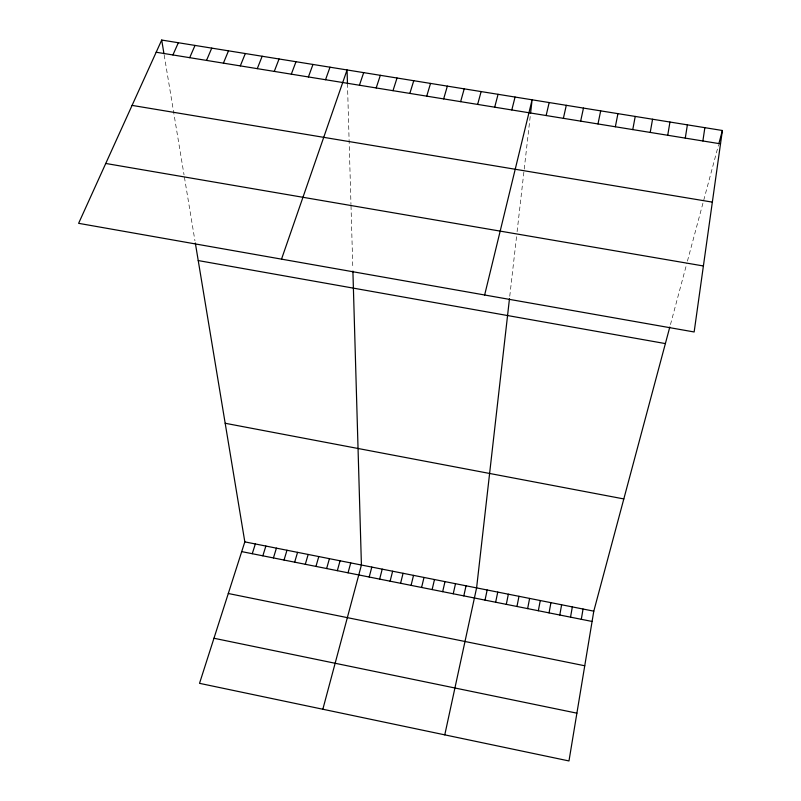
<?xml version="1.0" encoding="UTF-8"?>
<svg xmlns="http://www.w3.org/2000/svg" width="801" height="801" viewBox="0 0 801 801"><rect width="100%" height="100%" fill="white"/><g stroke="black" fill="none" stroke-linecap="round" stroke-linejoin="round"><path stroke-width="0.6" stroke-dasharray="4 3" d="M509.756 296.29L516.825 234.162M517.096 231.709L530.292 115.694M670.457 324.615L686.847 263.329M687.428 261.146L718.497 145.031M164.175 54.999L184.04 174.878M184.41 177.141L194.953 240.801M347.464 83.564L350.968 204.475M351.008 205.717L352.83 268.625"/><path stroke-width="1.2" d="M509.476 298.713L476.595 587.894L444.775 734.857M530.562 113.291L532.104 99.795L484.645 294.998M722.382 130.493L694.147 331.974L78.618 223.329L161.702 40.05L722.382 130.493L718.817 143.85M702.877 140.976L704.86 127.669M685.276 138.112L687.388 124.846M669.816 327.008L593.791 611.163L568.98 760.95L199.529 683.333L244.826 541.877L195.324 243.013M667.734 135.269L669.956 122.032M581.306 619.303L583.048 609.03M570.532 617.16L572.335 606.898M650.222 132.425L652.565 119.229M559.789 615.018L561.621 604.775M549.055 612.875L550.938 602.652M632.77 129.592L635.223 116.435M538.342 610.742L540.264 600.53M527.639 608.61L529.611 598.417M615.348 126.768L617.931 113.642M516.965 606.477L518.978 596.304M506.302 604.355L508.355 594.202M597.987 123.945L600.68 110.858M495.649 602.232L497.751 592.089M485.026 600.109L487.168 589.987M580.655 121.131L583.468 108.085M463.809 595.884L466.042 585.801M563.383 118.328L566.297 105.311M453.236 593.771L455.509 583.709M442.673 591.669L444.986 581.616M546.142 115.534L549.176 102.548M432.129 589.566L434.482 579.534M421.596 587.463L423.999 577.451M411.083 585.371L413.526 575.368M400.59 583.278L403.073 573.296M511.809 109.957L515.063 97.051M390.107 581.186L392.64 571.223M379.644 579.103L382.217 569.151M494.698 107.184L498.072 94.308M369.201 577.02L371.814 567.088M322.843 709.245L361.421 565.025L352.901 271.088M348.045 572.805L350.738 562.903M477.646 104.42L481.121 91.574M337.331 570.672L340.075 560.78M460.625 101.657L464.22 88.851M326.638 568.54L329.421 558.667M315.964 566.407L318.788 556.555M443.654 98.903L447.358 86.128M305.301 564.284L308.165 554.452M294.658 562.162L297.571 552.35M426.723 96.15L430.537 83.414M284.035 560.039L286.988 550.247M273.431 557.927L276.425 548.144M409.842 93.407L413.757 80.711M262.838 555.814L265.872 546.052M252.265 553.711L255.339 543.959M392.991 90.673L397.026 78.007M376.19 87.95L380.335 75.314M359.429 85.226L363.684 72.631M281.521 259.144L347.073 69.947L347.464 83.564M325.536 79.73L330.002 67.194M308.405 76.946L312.971 64.45M291.314 74.173L295.99 61.707M274.272 71.409L279.058 58.984M257.271 68.646L262.167 56.25M240.31 65.892L245.316 53.537M223.399 63.149L228.505 50.823M206.528 60.415L211.744 48.12M189.697 57.682L195.013 45.427M172.916 54.959L178.343 42.733M156.175 52.235L720.52 143.84M132.085 105.392L712.349 202.122M105.752 163.464L703.398 265.972M198.227 260.565L665.381 343.589M225.181 423.268L623.819 498.933M244.826 541.877L593.791 611.163M241.712 551.609L592.089 621.456M228.295 593.501L584.75 665.771M213.967 638.257L576.89 713.17M161.702 40.05L163.975 53.777"/></g></svg>
